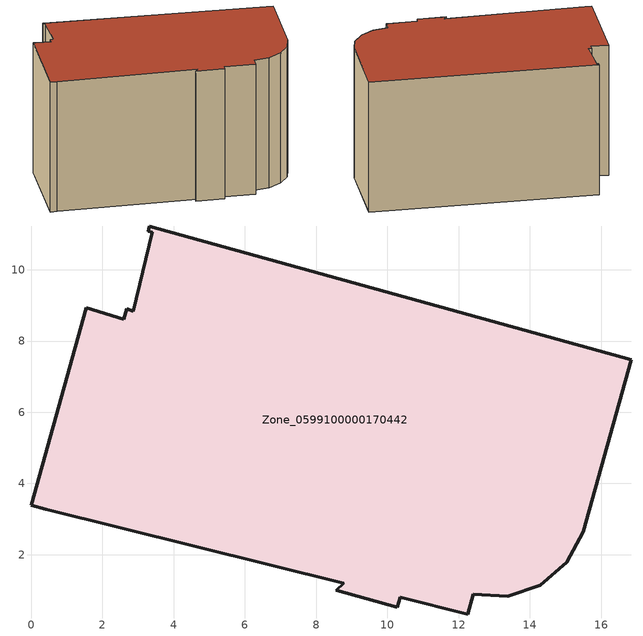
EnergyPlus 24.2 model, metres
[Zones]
Zone_0599100000170442
 floor ground (C_G): 1.55,8.94 2.6,8.62 2.68,8.91 2.87,8.84 3.4,11.05 3.28,11.09 3.32,11.23 16.85,7.47 15.5,2.64 15.04,1.79 14.3,1.15 13.38,0.83 12.41,0.89 12.25,0.34 10.36,0.81 10.27,0.53 8.57,1 8.77,1.2 0.41,3.27 0,3.39 z0
 wall outside (C_F): 2.6,8.62 1.55,8.94 0,3.39 0.41,3.27 8.77,1.2 8.57,1 10.27,0.53 10.36,0.81 12.25,0.34 12.41,0.89 13.38,0.83 14.3,1.15 15.04,1.79 15.5,2.64 16.85,7.47 3.32,11.23 3.28,11.09 3.4,11.05 2.87,8.84 2.68,8.91 2.6,8.62 z0:8.57
 roof outside (C_R): 0.41,3.27 8.77,1.2 8.57,1 10.27,0.53 10.36,0.81 12.25,0.34 12.41,0.89 13.38,0.83 14.3,1.15 15.04,1.79 15.5,2.64 16.85,7.47 3.32,11.23 3.28,11.09 3.4,11.05 2.87,8.84 2.68,8.91 2.6,8.62 1.55,8.94 0,3.39 z8.57
[BUILDING]
Pand.0599100000170442: North Axis=0; Terrain=City; Loads Convergence Tolerance Value=0.04; Temperature Convergence Tolerance Value=0.4; Solar Distribution=FullExterior; Maximum Number of Warmup Days=25; Minimum Number of Warmup Days=1
[Site:Location]
Rotterdam.The.Hague.AP_ZH_NLD Design_Conditions: Latitude=51.96; Longitude=4.45; Time Zone=1; Elevation=-4.5
[SITE:GROUNDTEMPERATURE:BUILDINGSURFACE]
18, 18, 18, 18, 18, 18, 18, 18, 18, 18, 18, 18
[MATERIAL] Thermal Absorptance=0.9; Solar Absorptance=0.7; Visible Absorptance=0.7
Name | Roughness | Thickness | Conductivity | Density | Specific Heat
G.D.1992-2005 | MediumSmooth | 0.15 | 0.06 | 540 | 1210
F.D.1992-2005 | Rough | 0.3 | 0.12 | 1920 | 840
R.D.1992-2005 | MediumRough | 0.2 | 0.08 | 1500 | 1000
[CONSTRUCTION]
C_G: G.D.1992-2005
C_F: F.D.1992-2005
C_R: R.D.1992-2005
[ZONE]
Zone_0599100000170442: Type=1; Multiplier=1; Ceiling Height=Autocalculate; Volume=Autocalculate; Floor Area=autocalculate; Part of Total Floor Area=Yes
[ZONEINFILTRATION:DESIGNFLOWRATE]
Infil_Zone_0599100000170442: Zone or ZoneList or Space or SpaceList=Zone_0599100000170442; Schedule=AlwaysOn; Design Flow Rate Calculation Method=Flow/Area; Flow Rate per Floor Area=0.0021; Constant Term Coefficient=1; Temperature Term Coefficient=0; Velocity Term Coefficient=0; Velocity Squared Term Coefficient=0
[HVACTEMPLATE:ZONE:IDEALLOADSAIRSYSTEM]
Zone_0599100000170442: Maximum Heating Supply Air Temperature=50; Minimum Cooling Supply Air Temperature=13; Maximum Heating Supply Air Humidity Ratio=0.0156; Minimum Cooling Supply Air Humidity Ratio=0.0077; Heating Limit=NoLimit; Cooling Limit=NoLimit; Dehumidification Control Type=ConstantSensibleHeatRatio; Cooling Sensible Heat Ratio=0.7; Dehumidification Setpoint=60; Humidification Control Type=None; Humidification Setpoint=30; Outdoor Air Method=None; Outdoor Air Flow Rate per Person=0.00944; Outdoor Air Flow Rate per Zone Floor Area=0; Outdoor Air Flow Rate per Zone=0; Demand Controlled Ventilation Type=None; Outdoor Air Economizer Type=NoEconomizer; Heat Recovery Type=None; Sensible Heat Recovery Effectiveness=0.7; Latent Heat Recovery Effectiveness=0.65
[ZONECONTROL:THERMOSTAT]
ThermostatControl_Zone_0599100000170442: Zone or ZoneList=Zone_0599100000170442; Control Type Schedule=DualSetpointControlType; Control 1=Thermostat_Zone_0599100000170442; Temperature Difference Between Cutout And Setpoint=0
[THERMOSTATSETPOINT:DUALSETPOINT]
Thermostat_Zone_0599100000170442: Heating Setpoint Temperature Schedule=HeatingSetpoint_Zone_0599100000170442; Cooling Setpoint Temperature Schedule=CoolingSetpoint_Zone_0599100000170442
[SCHEDULE:COMPACT]
HeatingSetpoint_Zone_0599100000170442: Through: 12/31, For: AllDays, Until: 24:00, 21
CoolingSetpoint_Zone_0599100000170442: Through: 12/31, For: AllDays, Until: 24:00, 24
DualSetpointControlType: Through: 12/31, For: AllDays, Until: 24:00, 4
AlwaysOn: Through: 12/31, For: AllDays, Until: 24:00, 1
